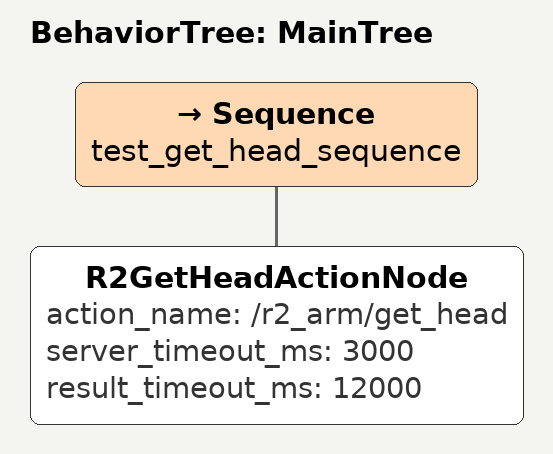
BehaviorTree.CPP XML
<root BTCPP_format="4" main_tree_to_execute="MainTree">
  <BehaviorTree ID="MainTree">
    <Sequence name="test_get_head_sequence">
      <R2GetHeadActionNode
        action_name="/r2_arm/get_head"
        server_timeout_ms="3000"
        result_timeout_ms="12000"/>
    </Sequence>
  </BehaviorTree>
</root>
